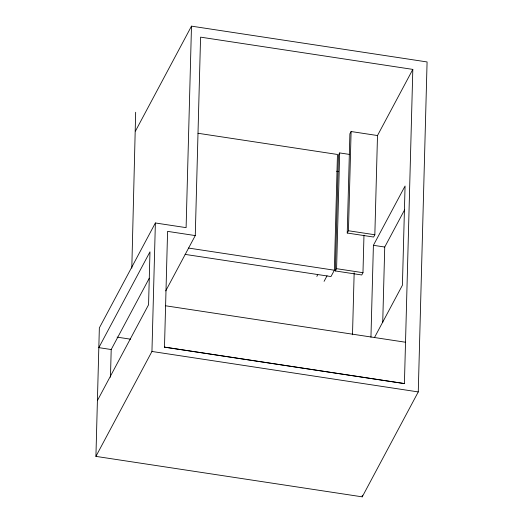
<?xml version="1.0" encoding="UTF-8"?>
<svg xmlns="http://www.w3.org/2000/svg" width="523" height="523" viewBox="0 0 523 523"><rect width="100%" height="100%" fill="white"/><g stroke="black" fill="none" stroke-linecap="round" stroke-linejoin="round"><path stroke-width="0.78" d="M131.803 268.122L135.66 112.262M95.918 456.383L99.35 327.901L155.377 222.975L186.103 227.642L191.49 26.15L427.082 61.949L418.263 391.923L362.236 496.85L95.918 456.383L151.945 351.463L155.377 222.975M110.464 377.207L111.203 349.527L149.284 278.216M164.49 347.128L167.582 231.375L195.269 235.579L200.571 37.146L412.817 69.396L404.416 383.581L164.49 347.128L404.416 383.581M185.109 254.394L330.981 276.556L334.367 270.214L337.459 154.462L198.034 133.28M363.975 235.193L362.975 272.692L361.759 274.974L335.367 270.96L338.459 155.207L339.675 152.925L349.272 154.383M335.367 270.96L336.583 268.678L339.675 152.925M347.233 233.029L349.887 133.81L351.103 131.528L377.495 135.542L374.841 234.755L373.625 237.037L347.233 233.029L348.449 230.748L351.103 131.528M352.502 334.766L354.156 272.869M362.236 496.85L362.282 495.216M370.951 337.204L373.402 245.307L405.07 186.005L402.416 285.218L374.566 337.381M382.718 322.665L384.738 247.033L404.58 209.873M135.464 131.077L191.49 26.15M97.409 400.559L148.565 304.759L149.977 251.844L98.827 347.645L111.203 349.527M165.719 290.912L195.269 235.579M165.595 305.785L405.521 342.238M377.508 135.509L412.817 69.396M316.833 276.425L317.579 275.033M324.083 281.341L327.058 275.771M336.616 171.25L338.231 171.498M348.449 230.748L374.841 234.755M373.402 245.307L384.738 247.033M336.583 268.678L362.975 272.692M188.489 248.052L334.367 270.214M117.093 337.139L130.541 339.179M151.945 351.463L418.263 391.923"/></g></svg>
